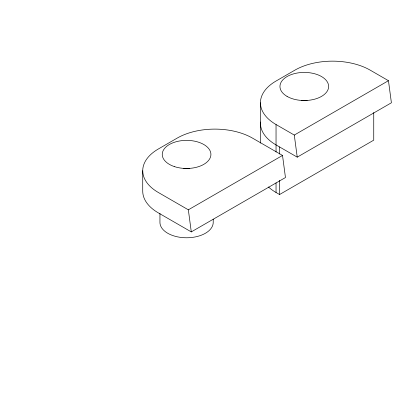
<?xml version="1.0" encoding="UTF-8"?>
<svg xmlns="http://www.w3.org/2000/svg" width="412" height="412" viewBox="0 0 412 412"><rect width="100%" height="100%" fill="white"/><g stroke="black" fill="none" stroke-linecap="round" stroke-linejoin="round"><path stroke-width="0.62" d="M388.459 80.695L370.213 70.158A53.272 30.756 0 0 0 294.879 70.158L276.04 81.035A53.272 30.756 0 0 0 276.04 124.527L294.286 135.064L388.459 80.695L391.4 102.784L297.232 157.147L276.04 144.916A53.272 30.756 0 0 1 260.477 122.019M282.519 155.448L252.499 138.118A53.272 30.756 0 0 0 177.165 138.118L158.332 148.995A53.272 30.756 0 0 0 158.332 192.486L188.346 209.816L282.519 155.448L285.459 177.536L191.292 231.905L158.332 212.875A53.272 30.756 0 0 1 142.727 191.132L142.727 170.743M268.469 186.981A53.272 30.756 0 0 0 276.04 192.492L279.573 194.526L373.741 140.162L373.741 112.517M294.286 135.064L297.232 157.147M188.346 209.816L191.292 231.905M279.573 146.955L279.573 154.026M279.573 180.384L279.573 194.526M276.04 124.527L276.04 151.987M276.04 182.846L276.04 192.492M260.441 102.779L260.441 143.098M213.215 219.179L213.215 222.392A26.636 15.378 0 0 1 186.579 237.77A26.636 15.378 0 0 1 159.944 222.392L159.944 213.39M183.675 168.554A11.237 6.489 0 0 1 189.489 168.554M301.383 100.595A11.237 6.489 0 0 1 307.203 100.595M174.41 166.602A24.339 14.054 0 0 0 210.918 154.433A24.339 14.054 0 0 0 174.41 142.264A24.339 14.054 0 0 0 174.41 166.602M287.082 96.408A24.339 14.054 0 0 0 327.803 90.11A24.339 14.054 0 0 0 297.994 72.898A24.339 14.054 0 0 0 287.082 96.408"/></g></svg>
